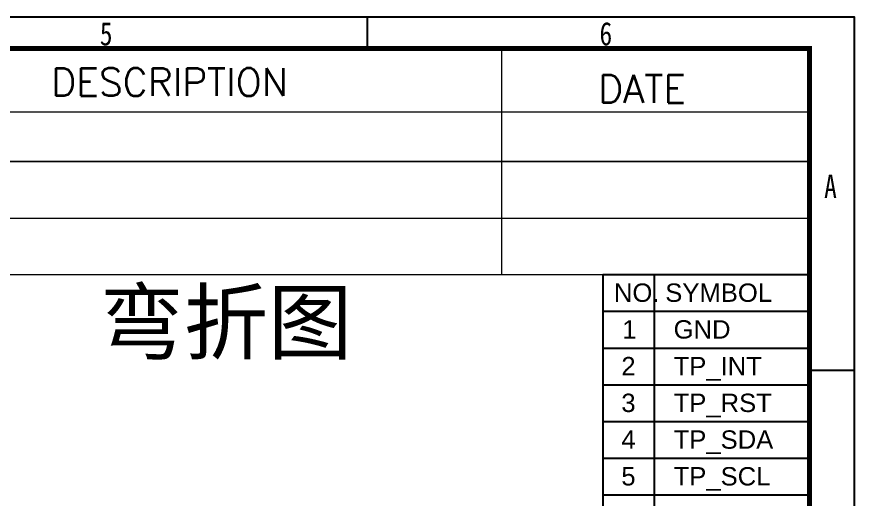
# Model space of a CAD drawing. Header units: inches. Extents: x 1065 to 1380, y -746 to -387.
# Drawn here: x 1290.8 to 1378.2, y -573.2 to -522.9 of the extents above; entities that cross this region are included whole.
import ezdxf

# ---------------------------------------------------------------- set-up
doc = ezdxf.new("R2010")
doc.units = ezdxf.units.IN
doc.header["$LTSCALE"] = 0.909449
doc.header["$MEASUREMENT"] = 0
doc.layers.get('0').update_dxf_attribs({"linetype": 'CONTINUOUS'})
doc.layers.add('DIM', color=7, linetype='CONTINUOUS')
doc.layers.add('图框', color=7, linetype='CONTINUOUS')
doc.styles.add('Arial Regular', font='arial.ttf')
doc.styles.add('romans', font='romans.shx')
doc.styles.get("Standard").update_dxf_attribs({"font": 'txt', "width": 0.8})
doc.styles.add('中文', font='')
doc.styles.get('中文').set_extended_font_data('SimSun')

msp = doc.modelspace()

# ---------------------------------------------------------------- linework, layer by layer
for p, q in [((1327.395, -526.204), (1327.395, -522.892)), ((1373.481, -672.191), (1373.481, -549.755)), ((1378.151, -559.74), (1373.481, -559.74))]:
    msp.add_line(p, q)
msp.add_lwpolyline([(1066.827, -522.892), (1378.151, -522.892), (1378.151, -743.689), (1066.827, -743.689), (1066.827, -522.892)])
at = {"color": 7, "linetype": 'Continuous'}
msp.add_lwpolyline([(1071.497, -740.377, 0.535, 0.535, 0), (1373.481, -740.377, 0.535, 0.535, 0), (1373.481, -526.204, 0.535, 0.535, 0), (1071.497, -526.204, 0.535, 0.535, 0)], format="xyseb", close=True, dxfattribs=at)
at = {"lineweight": 9}
for points in [[(1268.466, -526.204), (1268.466, -543.867), (1373.481, -543.867)], [(1341.355, -526.204), (1341.355, -543.867)], [(1268.466, -532.091), (1268.466, -549.755), (1373.481, -549.755)], [(1268.466, -532.803), (1373.481, -532.803)], [(1341.355, -532.091), (1341.355, -549.755)]]:
    msp.add_lwpolyline(points, dxfattribs=at)
msp.add_lwpolyline([(1373.481, -537.979), (1268.466, -537.979)], close=True, dxfattribs=at)
msp.add_lwpolyline([(1373.481, -537.979), (1268.466, -537.979)], close=True, dxfattribs=at)
at = {"layer": '图框', "color": 0}
for p, q in [((1351.91, -549.755), (1373.481, -549.755)), ((1351.91, -549.755), (1351.91, -672.191)), ((1357.267, -549.755), (1357.267, -672.191)), ((1351.91, -553.581), (1373.481, -553.581)), ((1351.91, -557.407), (1373.481, -557.407)), ((1351.91, -561.233), (1373.481, -561.233)), ((1351.91, -565.06), (1373.481, -565.06)), ((1351.91, -568.886), (1373.481, -568.886)), ((1351.91, -572.712), (1373.481, -572.712))]:
    msp.add_line(p, q, dxfattribs=at)
at = {"layer": '图框'}
msp.add_line((1373.481, -668.365), (1373.481, -549.755), dxfattribs=at)

# ---------------------------------------------------------------- texts
at = {"lineweight": 9, "style": 'romans'}
for s, height, p in [('DESCRIPTION', 2.89684, (1294.392, -531.147)), ('DATE', 2.8968, (1351.418, -531.845))]:
    msp.add_text(s, height=height, dxfattribs=at).set_placement(p)
at = {"char_height": 2.429, "attachment_point": 1}
for s, insert, width in [('5', (1299.465, -523.441), 2.03148), ('6', (1351.579, -523.441), 4.99393), ('A', (1375.009, -539.344), 13.27157)]:
    msp.add_mtext(s, dxfattribs=dict(at, insert=insert, width=width))
at = {"layer": 'DIM', "color": 7, "insert": (1299.44, -551.488), "char_height": 6.44, "width": 234.79523, "attachment_point": 1, "style": '中文'}
msp.add_mtext('弯折图', dxfattribs=at)
at = {"layer": '图框', "color": 0, "attachment_point": 1, "style": 'Arial Regular'}
for s, insert, char_height, width in [('NO.', (1353.083, -550.683), 1.9131, 12.83013), ('SYMBOL', (1358.439, -550.683), 1.9131, 25.84741), ('1', (1353.954, -554.509), 1.913, 5.82243), ('GND', (1359.31, -554.509), 1.9131, 25.45232), ('2', (1353.858, -558.336), 1.913, 6.50864), ('TP_INT', (1359.31, -558.336), 1.9131, 24.55816), ('3', (1353.858, -562.162), 1.913, 6.55023), ('TP_RST', (1359.31, -562.162), 1.9131, 22.06283), ('4', (1353.858, -565.988), 1.913, 6.52943), ('TP_SDA', (1359.31, -565.988), 1.9131, 24.14227), ('5', (1353.858, -569.814), 1.913, 6.59182), ('TP_SCL', (1359.31, -569.814), 1.9131, 24.55816)]:
    msp.add_mtext(s, dxfattribs=dict(at, insert=insert, char_height=char_height, width=width))

doc.saveas('drawing.dxf')
